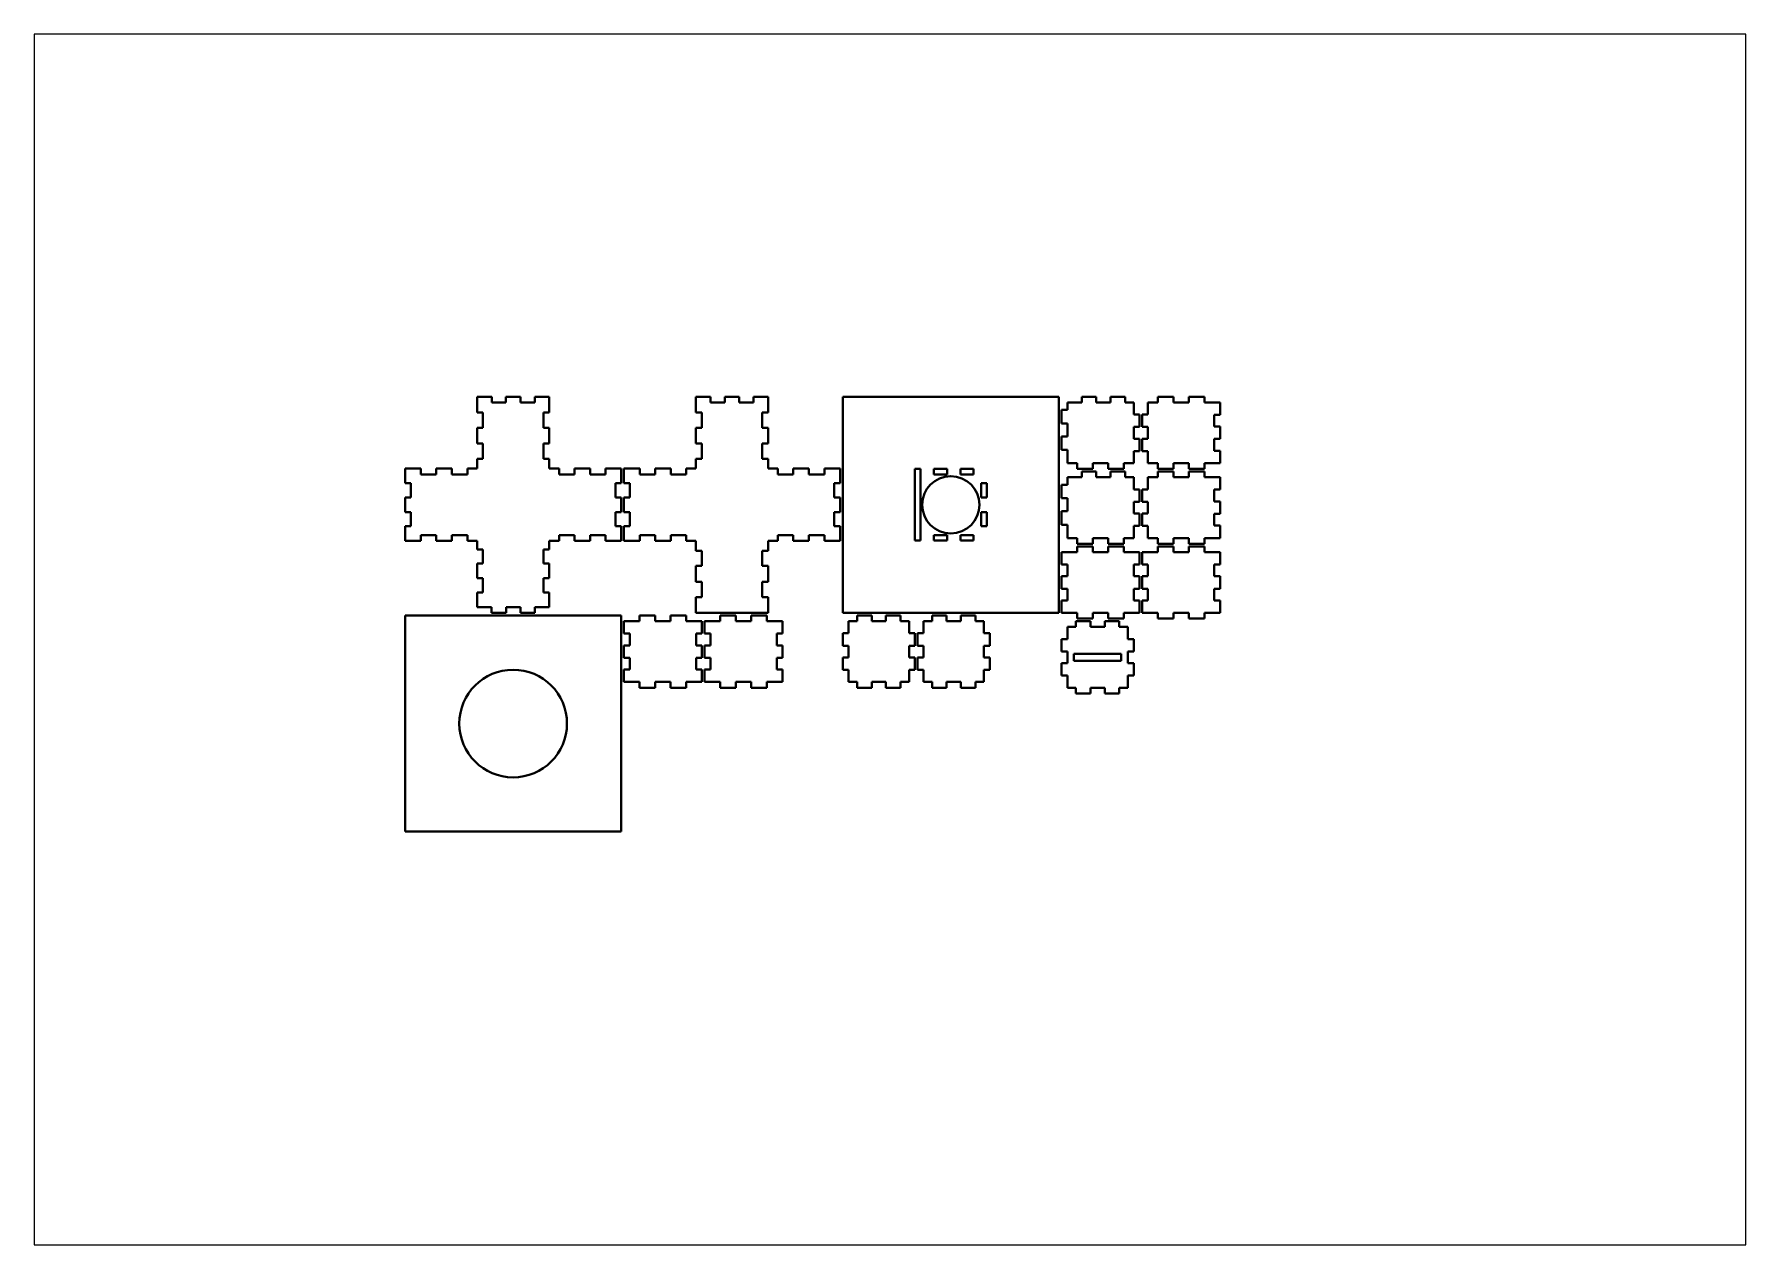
# Paper-space layout 'Sheet1' of a CAD drawing. Header units: millimetres. Extents: x 0 to 1189, y 0 to 841.
# The model-space entities are those that its viewports show. They can reach past a viewport. Long polylines and large blocks are cut down to what shows.
import ezdxf

# ---------------------------------------------------------------- set-up
doc = ezdxf.new("R2010")
doc.units = ezdxf.units.MM
doc.header["$LTSCALE"] = 12.7
doc.layers.add('Visible', color=7, linetype='Continuous', lineweight=40)

msp = doc.modelspace()

# ---------------------------------------------------------------- linework, layer by layer
at = {"layer": 'Visible'}
for p, q in [((537.1, 578.2), (537.1, 589.2)), ((537.1, 589.2), (547.2, 589.2)), ((547.2, 589.2), (547.2, 585.2)), ((547.2, 585.2), (557.1, 585.2)), ((557.1, 589.2), (557.1, 585.2)), ((557.1, 589.2), (567.2, 589.2)), ((567.2, 589.2), (567.2, 585.2)), ((567.2, 585.2), (577.1, 585.2)), ((577.1, 589.2), (577.1, 585.2)), ((577.1, 589.2), (587.2, 589.2)), ((587.2, 589.2), (587.2, 578.2)), ((699.2, 589.2), (689.1, 589.2)), ((689.1, 589.2), (689.1, 578.2)), ((699.2, 589.2), (699.2, 585.2)), ((699.2, 585.2), (709.1, 585.2)), ((719.2, 589.2), (709.1, 589.2)), ((709.1, 589.2), (709.1, 585.2)), ((719.2, 589.2), (719.2, 585.2)), ((719.2, 585.2), (729.1, 585.2)), ((729.1, 589.2), (729.1, 585.2)), ((739.2, 589.2), (729.1, 589.2)), ((739.2, 578.2), (739.2, 589.2)), ((791.1, 589.2), (941.2, 589.2)), ((791.1, 589.2), (791.1, 439)), ((941.2, 589.2), (941.2, 439)), ((947.1, 580), (947.1, 585.2)), ((947.1, 585.2), (957.1, 585.2)), ((957.1, 589.2), (957.1, 585.2)), ((967.2, 589.2), (957.1, 589.2)), ((967.2, 589.2), (967.2, 585.2)), ((967.2, 585.2), (977.1, 585.2)), ((977.1, 589.2), (977.1, 585.2)), ((987.2, 589.2), (977.1, 589.2)), ((987.2, 589.2), (987.2, 585.2)), ((987.2, 585.2), (993.2, 585.2)), ((993.2, 585.2), (993.2, 576.8)), ((1003.1, 585.2), (1003.1, 576.8)), ((1003.1, 585.2), (1009.9, 585.2)), ((1009.9, 589.2), (1009.9, 585.2)), ((1020.8, 589.2), (1009.9, 589.2)), ((1020.8, 589.2), (1020.8, 585.2)), ((1020.8, 585.2), (1031.5, 585.2)), ((1031.5, 589.2), (1031.5, 585.2)), ((1042.4, 589.2), (1031.5, 589.2)), ((1042.4, 589.2), (1042.4, 585.2)), ((1042.4, 585.2), (1053.2, 585.2)), ((1053.2, 585.2), (1053.2, 576.6)), ((541.1, 578.2), (537.1, 578.2)), ((541.1, 578.2), (541.1, 567.6)), ((587.2, 578.2), (583.2, 578.2)), ((583.2, 578.2), (583.2, 567.6)), ((689.1, 578.2), (693.1, 578.2)), ((693.1, 567.6), (693.1, 578.2)), ((735.2, 578.2), (739.2, 578.2)), ((735.2, 567.6), (735.2, 578.2)), ((943.1, 580), (943.1, 570.6)), ((943.1, 580), (947.1, 580)), ((997.2, 576.8), (993.2, 576.8)), ((997.2, 576.8), (997.2, 568.2)), ((999.1, 576.8), (999.1, 568.2)), ((1003.1, 576.8), (999.1, 576.8)), ((1053.2, 576.6), (1049.2, 576.6)), ((1049.2, 576.6), (1049.2, 568.4)), ((541.1, 567.6), (537.1, 567.6)), ((537.1, 556.6), (537.1, 567.6)), ((587.2, 567.6), (583.2, 567.6)), ((587.2, 567.6), (587.2, 556.6)), ((689.1, 567.6), (693.1, 567.6)), ((689.1, 567.6), (689.1, 556.6)), ((735.2, 567.6), (739.2, 567.6)), ((739.2, 556.6), (739.2, 567.6)), ((943.1, 570.6), (947.1, 570.6)), ((943.1, 561.6), (943.1, 552.2)), ((943.1, 561.6), (947.1, 561.6)), ((947.1, 561.6), (947.1, 570.6)), ((997.2, 568.2), (993.2, 568.2)), ((993.2, 568.2), (993.2, 560)), ((997.2, 560), (993.2, 560)), ((997.2, 560), (997.2, 551.4)), ((1003.1, 568.2), (999.1, 568.2)), ((999.1, 560), (999.1, 551.4)), ((1003.1, 560), (999.1, 560)), ((1003.1, 568.2), (1003.1, 560)), ((1053.2, 568.4), (1049.2, 568.4)), ((1049.2, 559.8), (1049.2, 551.6)), ((1053.2, 559.8), (1049.2, 559.8)), ((1053.2, 568.4), (1053.2, 559.8)), ((541.1, 556.6), (537.1, 556.6)), ((541.1, 556.6), (541.1, 546)), ((587.2, 556.6), (583.2, 556.6)), ((583.2, 556.6), (583.2, 546)), ((689.1, 556.6), (693.1, 556.6)), ((693.1, 546), (693.1, 556.6)), ((735.2, 556.6), (739.2, 556.6)), ((735.2, 546), (735.2, 556.6)), ((943.1, 552.2), (947.1, 552.2)), ((947.1, 543), (947.1, 552.2)), ((997.2, 551.4), (993.2, 551.4)), ((993.2, 551.4), (993.2, 543)), ((1003.1, 551.4), (999.1, 551.4)), ((1003.1, 551.4), (1003.1, 543)), ((1053.2, 551.6), (1049.2, 551.6)), ((1053.2, 551.6), (1053.2, 543)), ((487.1, 539.2), (498, 539.2)), ((487.1, 529), (487.1, 539.2)), ((498, 539.2), (498, 535.2)), ((498, 535.2), (508.7, 535.2)), ((508.7, 539.2), (508.7, 535.2)), ((508.7, 539.2), (519.6, 539.2)), ((519.6, 539.2), (519.6, 535.2)), ((519.6, 535.2), (530.3, 535.2)), ((530.3, 539.2), (530.3, 535.2)), ((530.3, 539.2), (537.1, 539.2)), ((537.1, 539.2), (537.1, 546)), ((541.1, 546), (537.1, 546)), ((587.2, 546), (583.2, 546)), ((587.2, 546), (587.2, 539.2)), ((587.2, 539.2), (594, 539.2)), ((594, 539.2), (594, 535.2)), ((594, 535.2), (604.7, 535.2)), ((604.7, 539.2), (604.7, 535.2)), ((604.7, 539.2), (615.6, 539.2)), ((615.6, 539.2), (615.6, 535.2)), ((615.6, 535.2), (626.3, 535.2)), ((626.3, 539.2), (637.2, 539.2)), ((626.3, 539.2), (626.3, 535.2)), ((637.2, 539.2), (637.2, 529)), ((639.1, 539.2), (639.1, 529)), ((650, 539.2), (639.1, 539.2)), ((650, 539.2), (650, 535.2)), ((650, 535.2), (660.7, 535.2)), ((660.7, 539.2), (660.7, 535.2)), ((671.6, 539.2), (660.7, 539.2)), ((671.6, 539.2), (671.6, 535.2)), ((671.6, 535.2), (682.3, 535.2)), ((682.3, 539.2), (682.3, 535.2)), ((689.1, 539.2), (682.3, 539.2)), ((689.1, 546), (693.1, 546)), ((689.1, 546), (689.1, 539.2)), ((735.2, 546), (739.2, 546)), ((739.2, 539.2), (739.2, 546)), ((746, 539.2), (739.2, 539.2)), ((746, 539.2), (746, 535.2)), ((746, 535.2), (756.7, 535.2)), ((756.7, 539.2), (756.7, 535.2)), ((767.6, 539.2), (756.7, 539.2)), ((767.6, 539.2), (767.6, 535.2)), ((767.6, 535.2), (778.3, 535.2)), ((789.2, 539.2), (778.3, 539.2)), ((778.3, 539.2), (778.3, 535.2)), ((789.2, 529), (789.2, 539.2)), ((841.2, 539), (845.1, 539)), ((841.2, 489.2), (841.2, 539)), ((845.1, 489.2), (845.1, 539)), ((854.4, 535.2), (854.4, 539)), ((863.5, 539), (854.4, 539)), ((863.5, 535.2), (854.4, 535.2)), ((863.5, 535.2), (863.5, 539)), ((872.8, 535.2), (872.8, 539)), ((881.9, 539), (872.8, 539)), ((881.9, 535.2), (872.8, 535.2)), ((881.9, 535.2), (881.9, 539)), ((953.9, 543), (947.1, 543)), ((953.9, 539), (953.9, 543)), ((964.8, 539), (953.9, 539)), ((957.1, 537.2), (957.1, 533.2)), ((967.2, 537.2), (957.1, 537.2)), ((975.5, 543), (964.8, 543)), ((964.8, 539), (964.8, 543)), ((967.2, 537.2), (967.2, 533.2)), ((975.5, 539), (975.5, 543)), ((986.4, 539), (975.5, 539)), ((977.1, 537.2), (977.1, 533.2)), ((987.2, 537.2), (977.1, 537.2)), ((993.2, 543), (986.4, 543)), ((986.4, 539), (986.4, 543)), ((987.2, 537.2), (987.2, 533.2)), ((1009.9, 543), (1003.1, 543)), ((1009.9, 539), (1009.9, 543)), ((1020.8, 539), (1009.9, 539)), ((1009.9, 537.2), (1009.9, 533.2)), ((1020.8, 537.2), (1009.9, 537.2)), ((1031.5, 543), (1020.8, 543)), ((1020.8, 539), (1020.8, 543)), ((1020.8, 537.2), (1020.8, 533.2)), ((1031.5, 539), (1031.5, 543)), ((1042.4, 539), (1031.5, 539)), ((1031.5, 537.2), (1031.5, 533.2)), ((1042.4, 537.2), (1031.5, 537.2)), ((1042.4, 539), (1042.4, 543)), ((1053.2, 543), (1042.4, 543)), ((1042.4, 537.2), (1042.4, 533.2)), ((487.1, 529), (491.1, 529)), ((491.1, 519.2), (491.1, 529)), ((633.2, 529), (633.2, 519.2)), ((637.2, 529), (633.2, 529)), ((639.1, 529), (643.1, 529)), ((643.1, 519.2), (643.1, 529)), ((789.2, 529), (785.2, 529)), ((785.2, 529), (785.2, 519.2)), ((891.1, 529), (887.2, 529)), ((887.2, 529), (887.2, 519.2)), ((891.1, 529), (891.1, 519.2)), ((943.1, 528), (943.1, 518.6)), ((943.1, 528), (947.1, 528)), ((947.1, 528), (947.1, 533.2)), ((947.1, 533.2), (957.1, 533.2)), ((967.2, 533.2), (977.1, 533.2)), ((987.2, 533.2), (993.2, 533.2)), ((993.2, 533.2), (993.2, 524.8)), ((997.2, 524.8), (993.2, 524.8)), ((997.2, 524.8), (997.2, 516.2)), ((1003.1, 524.8), (999.1, 524.8)), ((999.1, 524.8), (999.1, 516.2)), ((1003.1, 533.2), (1003.1, 524.8)), ((1003.1, 533.2), (1009.9, 533.2)), ((1020.8, 533.2), (1031.5, 533.2)), ((1042.4, 533.2), (1053.2, 533.2)), ((1053.2, 524.6), (1049.2, 524.6)), ((1049.2, 524.6), (1049.2, 516.4)), ((1053.2, 533.2), (1053.2, 524.6)), ((487.1, 519.2), (491.1, 519.2)), ((487.1, 509), (487.1, 519.2)), ((637.2, 519.2), (633.2, 519.2)), ((637.2, 519.2), (637.2, 509)), ((639.1, 519.2), (639.1, 509)), ((639.1, 519.2), (643.1, 519.2)), ((789.2, 519.2), (785.2, 519.2)), ((789.2, 509), (789.2, 519.2)), ((891.1, 519.2), (887.2, 519.2)), ((943.1, 518.6), (947.1, 518.6)), ((947.1, 509.6), (947.1, 518.6)), ((997.2, 516.2), (993.2, 516.2)), ((993.2, 516.2), (993.2, 508)), ((1003.1, 516.2), (999.1, 516.2)), ((1003.1, 516.2), (1003.1, 508)), ((1053.2, 516.4), (1049.2, 516.4)), ((1053.2, 516.4), (1053.2, 507.8)), ((487.1, 509), (491.1, 509)), ((491.1, 499.2), (491.1, 509)), ((633.2, 509), (633.2, 499.2)), ((637.2, 509), (633.2, 509)), ((639.1, 509), (643.1, 509)), ((643.1, 499.2), (643.1, 509)), ((789.2, 509), (785.2, 509)), ((785.2, 509), (785.2, 499.2)), ((891.1, 509), (887.2, 509)), ((887.2, 509), (887.2, 499.2)), ((891.1, 509), (891.1, 499.2)), ((943.1, 509.6), (943.1, 500.2)), ((943.1, 509.6), (947.1, 509.6)), ((943.1, 500.2), (947.1, 500.2)), ((947.1, 491), (947.1, 500.2)), ((997.2, 508), (993.2, 508)), ((997.2, 499.4), (993.2, 499.4)), ((993.2, 499.4), (993.2, 491)), ((997.2, 508), (997.2, 499.4)), ((1003.1, 508), (999.1, 508)), ((999.1, 508), (999.1, 499.4)), ((1003.1, 499.4), (999.1, 499.4)), ((1003.1, 499.4), (1003.1, 491)), ((1049.2, 507.8), (1049.2, 499.6)), ((1053.2, 507.8), (1049.2, 507.8)), ((1053.2, 499.6), (1049.2, 499.6)), ((1053.2, 499.6), (1053.2, 491)), ((487.1, 489), (487.1, 499.2)), ((487.1, 499.2), (491.1, 499.2)), ((498, 489), (487.1, 489)), ((498, 493), (498, 489)), ((498, 493), (508.7, 493)), ((508.7, 493), (508.7, 489)), ((519.6, 489), (508.7, 489)), ((519.6, 493), (530.3, 493)), ((519.6, 493), (519.6, 489)), ((530.3, 493), (530.3, 489)), ((537.1, 489), (530.3, 489)), ((537.1, 483), (537.1, 489)), ((587.2, 489), (587.2, 483)), ((594, 489), (587.2, 489)), ((594, 493), (604.7, 493)), ((594, 493), (594, 489)), ((604.7, 493), (604.7, 489)), ((615.6, 489), (604.7, 489)), ((615.6, 493), (626.3, 493)), ((615.6, 493), (615.6, 489)), ((626.3, 493), (626.3, 489)), ((637.2, 489), (626.3, 489)), ((637.2, 499.2), (633.2, 499.2)), ((637.2, 499.2), (637.2, 489)), ((639.1, 499.2), (643.1, 499.2)), ((639.1, 499.2), (639.1, 489)), ((639.1, 489), (650, 489)), ((650, 493), (660.7, 493)), ((650, 493), (650, 489)), ((660.7, 493), (660.7, 489)), ((660.7, 489), (671.6, 489)), ((671.6, 493), (682.3, 493)), ((671.6, 493), (671.6, 489)), ((682.3, 493), (682.3, 489)), ((682.3, 489), (689.1, 489)), ((689.1, 489), (689.1, 482.2)), ((739.2, 489), (746, 489)), ((739.2, 482.2), (739.2, 489)), ((746, 493), (756.7, 493)), ((746, 493), (746, 489)), ((756.7, 493), (756.7, 489)), ((756.7, 489), (767.6, 489)), ((767.6, 493), (778.3, 493)), ((767.6, 493), (767.6, 489)), ((778.3, 493), (778.3, 489)), ((778.3, 489), (789.2, 489)), ((789.2, 499.2), (785.2, 499.2)), ((789.2, 489), (789.2, 499.2)), ((841.2, 489.2), (845.1, 489.2)), ((854.4, 489.2), (854.4, 493)), ((863.5, 493), (854.4, 493)), ((863.5, 489.2), (854.4, 489.2)), ((863.5, 489.2), (863.5, 493)), ((872.8, 489.2), (872.8, 493)), ((881.9, 493), (872.8, 493)), ((881.9, 489.2), (872.8, 489.2)), ((881.9, 489.2), (881.9, 493)), ((891.1, 499.2), (887.2, 499.2)), ((953.9, 491), (947.1, 491)), ((953.9, 487), (953.9, 491)), ((975.5, 491), (964.8, 491)), ((964.8, 487), (964.8, 491)), ((975.5, 487), (975.5, 491)), ((993.2, 491), (986.4, 491)), ((986.4, 487), (986.4, 491)), ((1009.9, 491), (1003.1, 491)), ((1009.9, 487), (1009.9, 491)), ((1031.5, 491), (1020.8, 491)), ((1020.8, 487), (1020.8, 491)), ((1031.5, 487), (1031.5, 491)), ((1053.2, 491), (1042.4, 491)), ((1042.4, 487), (1042.4, 491)), ((541.1, 483), (537.1, 483)), ((541.1, 483), (541.1, 473.2)), ((587.2, 483), (583.2, 483)), ((583.2, 483), (583.2, 473.2)), ((689.1, 482.2), (693.1, 482.2)), ((693.1, 471.6), (693.1, 482.2)), ((735.2, 482.2), (739.2, 482.2)), ((735.2, 471.6), (735.2, 482.2)), ((943.1, 481.2), (943.1, 472.6)), ((943.1, 481.2), (953.9, 481.2)), ((964.8, 487), (953.9, 487)), ((953.9, 485.2), (953.9, 481.2)), ((964.8, 485.2), (953.9, 485.2)), ((964.8, 485.2), (964.8, 481.2)), ((964.8, 481.2), (975.5, 481.2)), ((986.4, 487), (975.5, 487)), ((986.4, 485.2), (975.5, 485.2)), ((975.5, 485.2), (975.5, 481.2)), ((986.4, 485.2), (986.4, 481.2)), ((986.4, 481.2), (997.2, 481.2)), ((997.2, 481.2), (997.2, 472.6)), ((999.1, 481.2), (999.1, 472.6)), ((999.1, 481.2), (1009.9, 481.2)), ((1020.8, 487), (1009.9, 487)), ((1009.9, 485.2), (1009.9, 481.2)), ((1020.8, 485.2), (1009.9, 485.2)), ((1020.8, 485.2), (1020.8, 481.2)), ((1020.8, 481.2), (1031.5, 481.2)), ((1042.4, 487), (1031.5, 487)), ((1031.5, 485.2), (1031.5, 481.2)), ((1042.4, 485.2), (1031.5, 485.2)), ((1042.4, 485.2), (1042.4, 481.2)), ((1042.4, 481.2), (1053.2, 481.2)), ((1053.2, 481.2), (1053.2, 472.6)), ((541.1, 473.2), (537.1, 473.2)), ((537.1, 463), (537.1, 473.2)), ((587.2, 473.2), (583.2, 473.2)), ((587.2, 473.2), (587.2, 463)), ((689.1, 471.6), (693.1, 471.6)), ((689.1, 471.6), (689.1, 460.6)), ((735.2, 471.6), (739.2, 471.6)), ((739.2, 460.6), (739.2, 471.6)), ((943.1, 472.6), (947.1, 472.6)), ((943.1, 464.4), (943.1, 455.8)), ((943.1, 464.4), (947.1, 464.4)), ((947.1, 464.4), (947.1, 472.6)), ((997.2, 472.6), (993.2, 472.6)), ((993.2, 472.6), (993.2, 464.4)), ((997.2, 464.4), (993.2, 464.4)), ((997.2, 464.4), (997.2, 455.8)), ((999.1, 472.6), (1003.1, 472.6)), ((999.1, 464.4), (999.1, 455.8)), ((999.1, 464.4), (1003.1, 464.4)), ((1003.1, 464.4), (1003.1, 472.6)), ((1049.2, 472.6), (1053.2, 472.6)), ((1049.2, 464.4), (1049.2, 472.6)), ((1049.2, 464.4), (1053.2, 464.4)), ((1053.2, 464.4), (1053.2, 455.8)), ((541.1, 463), (537.1, 463)), ((537.1, 443), (537.1, 453.2)), ((541.1, 453.2), (537.1, 453.2)), ((541.1, 463), (541.1, 453.2)), ((583.2, 463), (583.2, 453.2)), ((587.2, 463), (583.2, 463)), ((587.2, 453.2), (583.2, 453.2)), ((587.2, 453.2), (587.2, 443)), ((689.1, 460.6), (693.1, 460.6)), ((693.1, 450), (693.1, 460.6)), ((735.2, 460.6), (739.2, 460.6)), ((735.2, 450), (735.2, 460.6)), ((943.1, 455.8), (947.1, 455.8)), ((947.1, 447.6), (947.1, 455.8)), ((993.2, 455.8), (993.2, 447.6)), ((997.2, 455.8), (993.2, 455.8)), ((999.1, 455.8), (1003.1, 455.8)), ((1003.1, 447.6), (1003.1, 455.8)), ((1049.2, 455.8), (1053.2, 455.8)), ((1049.2, 447.6), (1049.2, 455.8)), ((537.1, 443), (547.1, 443)), ((547.1, 443), (547.1, 439)), ((557.2, 443), (567.1, 443)), ((557.2, 443), (557.2, 439)), ((567.1, 443), (567.1, 439)), ((577.2, 443), (587.2, 443)), ((577.2, 443), (577.2, 439)), ((689.1, 450), (693.1, 450)), ((689.1, 450), (689.1, 439)), ((735.2, 450), (739.2, 450)), ((739.2, 439), (739.2, 450)), ((943.1, 447.6), (943.1, 439)), ((943.1, 447.6), (947.1, 447.6)), ((997.2, 447.6), (993.2, 447.6)), ((997.2, 447.6), (997.2, 439)), ((999.1, 447.6), (999.1, 439)), ((999.1, 447.6), (1003.1, 447.6)), ((1049.2, 447.6), (1053.2, 447.6)), ((1053.2, 447.6), (1053.2, 439)), ((487.1, 437.2), (487.1, 287)), ((637.2, 437.2), (487.1, 437.2)), ((557.2, 439), (547.1, 439)), ((577.2, 439), (567.1, 439)), ((637.2, 437.2), (637.2, 287)), ((639.1, 433.2), (639.1, 424.6)), ((639.1, 433.2), (649.9, 433.2)), ((649.9, 437.2), (649.9, 433.2)), ((660.8, 437.2), (649.9, 437.2)), ((660.8, 437.2), (660.8, 433.2)), ((660.8, 433.2), (671.5, 433.2)), ((671.5, 437.2), (671.5, 433.2)), ((682.4, 437.2), (671.5, 437.2)), ((682.4, 437.2), (682.4, 433.2)), ((682.4, 433.2), (693.2, 433.2)), ((689.1, 439), (739.2, 439)), ((693.2, 433.2), (693.2, 424.6)), ((695.1, 433.2), (695.1, 424.6)), ((695.1, 433.2), (705.9, 433.2)), ((705.9, 437.2), (705.9, 433.2)), ((716.8, 437.2), (705.9, 437.2)), ((716.8, 437.2), (716.8, 433.2)), ((716.8, 433.2), (727.5, 433.2)), ((727.5, 437.2), (727.5, 433.2)), ((738.4, 437.2), (727.5, 437.2)), ((738.4, 437.2), (738.4, 433.2)), ((738.4, 433.2), (749.2, 433.2)), ((749.2, 433.2), (749.2, 424.6)), ((791.1, 439), (941.2, 439)), ((795.1, 433.2), (801.1, 433.2)), ((795.1, 433.2), (795.1, 424.8)), ((811.2, 437.2), (801.1, 437.2)), ((801.1, 437.2), (801.1, 433.2)), ((811.2, 437.2), (811.2, 433.2)), ((811.2, 433.2), (821.1, 433.2)), ((831.2, 437.2), (821.1, 437.2)), ((821.1, 437.2), (821.1, 433.2)), ((831.2, 437.2), (831.2, 433.2)), ((831.2, 433.2), (837.2, 433.2)), ((837.2, 433.2), (837.2, 424.8)), ((847.1, 424.8), (847.1, 433.2)), ((847.1, 433.2), (853.1, 433.2)), ((853.1, 437.2), (853.1, 433.2)), ((853.1, 437.2), (863.2, 437.2)), ((863.2, 437.2), (863.2, 433.2)), ((863.2, 433.2), (873.1, 433.2)), ((873.1, 437.2), (873.1, 433.2)), ((873.1, 437.2), (883.2, 437.2)), ((883.2, 437.2), (883.2, 433.2)), ((883.2, 433.2), (889.2, 433.2)), ((889.2, 424.8), (889.2, 433.2)), ((953.9, 439), (943.1, 439)), ((947.1, 429.2), (953.1, 429.2)), ((947.1, 420.8), (947.1, 429.2)), ((953.1, 433.2), (953.1, 429.2)), ((963.2, 433.2), (953.1, 433.2)), ((953.9, 435), (953.9, 439)), ((964.8, 435), (953.9, 435)), ((963.2, 433.2), (963.2, 429.2)), ((963.2, 429.2), (973.1, 429.2)), ((975.5, 439), (964.8, 439)), ((964.8, 435), (964.8, 439)), ((973.1, 433.2), (973.1, 429.2)), ((983.2, 433.2), (973.1, 433.2)), ((975.5, 435), (975.5, 439)), ((986.4, 435), (975.5, 435)), ((983.2, 433.2), (983.2, 429.2)), ((983.2, 429.2), (989.2, 429.2)), ((997.2, 439), (986.4, 439)), ((986.4, 435), (986.4, 439)), ((989.2, 420.8), (989.2, 429.2)), ((1009.9, 439), (999.1, 439)), ((1009.9, 435), (1009.9, 439)), ((1020.8, 435), (1009.9, 435)), ((1031.5, 439), (1020.8, 439)), ((1020.8, 435), (1020.8, 439)), ((1031.5, 435), (1031.5, 439)), ((1042.4, 435), (1031.5, 435)), ((1053.2, 439), (1042.4, 439)), ((1042.4, 435), (1042.4, 439)), ((639.1, 424.6), (643.1, 424.6)), ((639.1, 416.4), (639.1, 407.8)), ((639.1, 416.4), (643.1, 416.4)), ((643.1, 416.4), (643.1, 424.6)), ((693.2, 424.6), (689.2, 424.6)), ((689.2, 424.6), (689.2, 416.4)), ((693.2, 416.4), (689.2, 416.4)), ((693.2, 416.4), (693.2, 407.8)), ((695.1, 424.6), (699.1, 424.6)), ((695.1, 416.4), (695.1, 407.8)), ((695.1, 416.4), (699.1, 416.4)), ((699.1, 416.4), (699.1, 424.6)), ((745.2, 424.6), (749.2, 424.6)), ((745.2, 416.4), (745.2, 424.6)), ((745.2, 416.4), (749.2, 416.4)), ((749.2, 416.4), (749.2, 407.8)), ((791.1, 416.2), (791.1, 424.8)), ((795.1, 424.8), (791.1, 424.8)), ((795.1, 416.2), (791.1, 416.2)), ((795.1, 416.2), (795.1, 408)), ((841.2, 424.8), (837.2, 424.8)), ((841.2, 416.2), (837.2, 416.2)), ((837.2, 416.2), (837.2, 408)), ((841.2, 416.2), (841.2, 424.8)), ((843.1, 424.8), (843.1, 416.2)), ((843.1, 424.8), (847.1, 424.8)), ((843.1, 416.2), (847.1, 416.2)), ((847.1, 408), (847.1, 416.2)), ((889.2, 424.8), (893.2, 424.8)), ((889.2, 416.2), (893.2, 416.2)), ((889.2, 408), (889.2, 416.2)), ((893.2, 424.8), (893.2, 416.2)), ((943.1, 420.8), (943.1, 412.2)), ((943.1, 420.8), (947.1, 420.8)), ((989.2, 420.8), (993.2, 420.8)), ((993.2, 420.8), (993.2, 412.2)), ((639.1, 407.8), (643.1, 407.8)), ((643.1, 399.6), (643.1, 407.8)), ((689.2, 407.8), (689.2, 399.6)), ((693.2, 407.8), (689.2, 407.8)), ((695.1, 407.8), (699.1, 407.8)), ((699.1, 399.6), (699.1, 407.8)), ((745.2, 407.8), (749.2, 407.8)), ((745.2, 399.6), (745.2, 407.8)), ((791.1, 399.4), (791.1, 408)), ((795.1, 408), (791.1, 408)), ((841.2, 408), (837.2, 408)), ((841.2, 399.4), (841.2, 408)), ((843.1, 408), (843.1, 399.4)), ((843.1, 408), (847.1, 408)), ((889.2, 408), (893.2, 408)), ((893.2, 408), (893.2, 399.4)), ((943.1, 412.2), (947.1, 412.2)), ((947.1, 404), (947.1, 412.2)), ((984.6, 410.5), (951.7, 410.5)), ((951.7, 410.5), (951.7, 405.7)), ((984.6, 405.7), (951.7, 405.7)), ((984.6, 410.5), (984.6, 405.7)), ((989.2, 404), (989.2, 412.2)), ((989.2, 412.2), (993.2, 412.2)), ((639.1, 399.6), (639.1, 391)), ((639.1, 399.6), (643.1, 399.6)), ((693.2, 399.6), (689.2, 399.6)), ((693.2, 399.6), (693.2, 391)), ((695.1, 399.6), (695.1, 391)), ((695.1, 399.6), (699.1, 399.6)), ((745.2, 399.6), (749.2, 399.6)), ((749.2, 399.6), (749.2, 391)), ((795.1, 399.4), (791.1, 399.4)), ((795.1, 399.4), (795.1, 391)), ((841.2, 399.4), (837.2, 399.4)), ((837.2, 399.4), (837.2, 391)), ((843.1, 399.4), (847.1, 399.4)), ((847.1, 391), (847.1, 399.4)), ((889.2, 399.4), (893.2, 399.4)), ((889.2, 391), (889.2, 399.4)), ((943.1, 404), (943.1, 395.4)), ((943.1, 404), (947.1, 404)), ((943.1, 395.4), (947.1, 395.4)), ((947.1, 387), (947.1, 395.4)), ((989.2, 404), (993.2, 404)), ((989.2, 387), (989.2, 395.4)), ((989.2, 395.4), (993.2, 395.4)), ((993.2, 404), (993.2, 395.4)), ((649.9, 391), (639.1, 391)), ((649.9, 387), (649.9, 391)), ((660.8, 387), (649.9, 387)), ((671.5, 391), (660.8, 391)), ((660.8, 387), (660.8, 391)), ((671.5, 387), (671.5, 391)), ((682.4, 387), (671.5, 387)), ((693.2, 391), (682.4, 391)), ((682.4, 387), (682.4, 391)), ((705.9, 391), (695.1, 391)), ((705.9, 387), (705.9, 391)), ((716.8, 387), (705.9, 387)), ((727.5, 391), (716.8, 391)), ((716.8, 387), (716.8, 391)), ((727.5, 387), (727.5, 391)), ((738.4, 387), (727.5, 387)), ((749.2, 391), (738.4, 391)), ((738.4, 387), (738.4, 391)), ((801.1, 391), (795.1, 391)), ((801.1, 387), (801.1, 391)), ((811.2, 387), (801.1, 387)), ((821.1, 391), (811.2, 391)), ((811.2, 387), (811.2, 391)), ((821.1, 387), (821.1, 391)), ((831.2, 387), (821.1, 387)), ((837.2, 391), (831.2, 391)), ((831.2, 387), (831.2, 391)), ((853.1, 391), (847.1, 391)), ((853.1, 387), (853.1, 391)), ((853.1, 387), (863.2, 387)), ((873.1, 391), (863.2, 391)), ((863.2, 387), (863.2, 391)), ((873.1, 387), (873.1, 391)), ((873.1, 387), (883.2, 387)), ((883.2, 387), (883.2, 391)), ((889.2, 391), (883.2, 391)), ((953.1, 387), (947.1, 387)), ((953.1, 383), (953.1, 387)), ((963.2, 383), (953.1, 383)), ((973.1, 387), (963.2, 387)), ((963.2, 383), (963.2, 387)), ((973.1, 383), (973.1, 387)), ((983.2, 383), (973.1, 383)), ((983.2, 383), (983.2, 387)), ((989.2, 387), (983.2, 387)), ((637.2, 287), (487.1, 287))]:
    msp.add_line(p, q, dxfattribs=at)
for centre, radius in [((866.1, 514.1), 19.9), ((562.1, 362.1), 37.4)]:
    msp.add_circle(centre, radius, dxfattribs=at)

psp = doc.layouts.new('Sheet1')

# ---------------------------------------------------------------- viewports
at = {"layer": '0', "view_target_point": (823.9, 420.5)}
psp.add_viewport(center=(594.5, 420.5), size=(1189, 841), view_center_point=(0, 0), view_height=841, dxfattribs=at)

doc.saveas('drawing.dxf')
